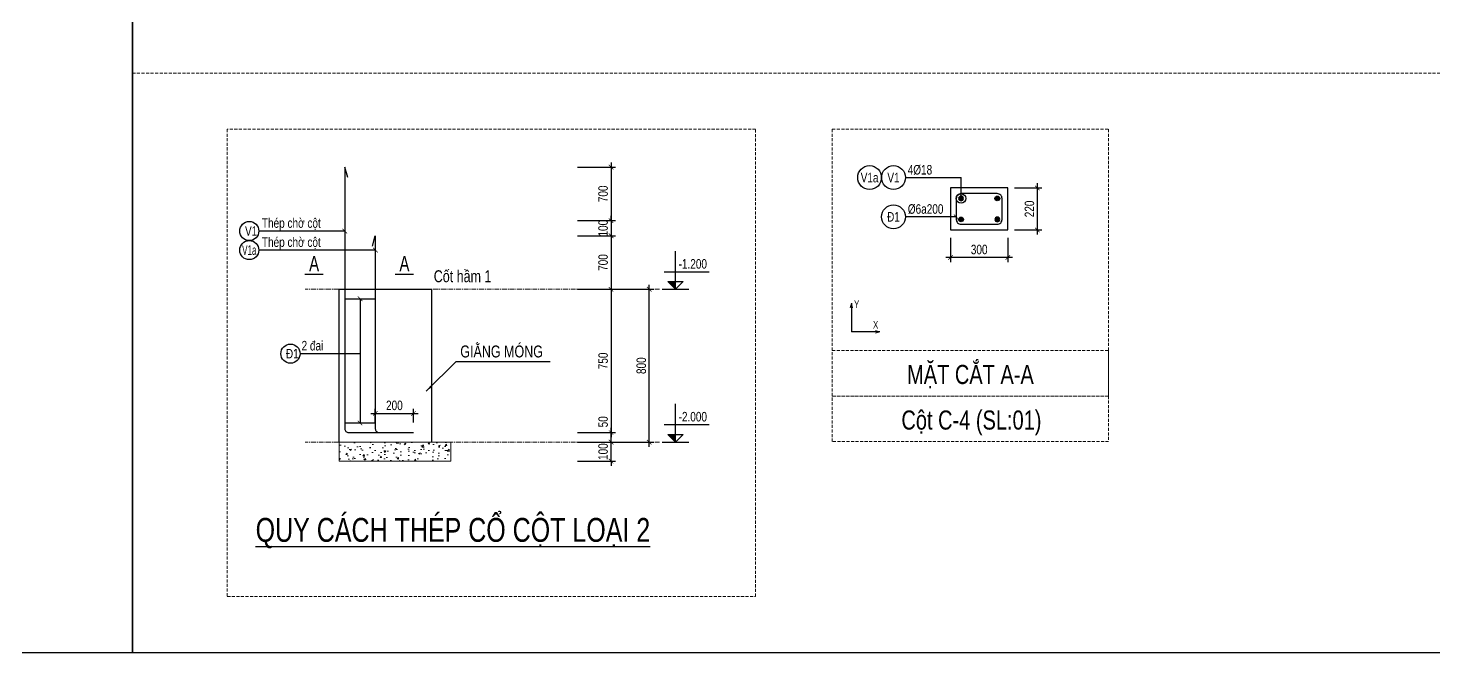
# Model space of a CAD drawing. Extents: x -165145 to 691808, y -202842 to 311040.
# Drawn here: x 238283 to 245645, y 34207 to 37477 of the extents above; entities that cross this region are included whole.
import ezdxf
from ezdxf.enums import TextEntityAlignment as Align

# ---------------------------------------------------------------- set-up
doc = ezdxf.new("R2010")
doc.units = 0
doc.header["$LTSCALE"] = 10
doc.header["$MEASUREMENT"] = 0
doc.linetypes.add('CENTER', pattern=[2, 1.25, -0.25, 0.25, -0.25])
doc.linetypes.add('HIDDEN', pattern=[2.3807, 1.587, -0.7937])
doc.layers.get('0').update_dxf_attribs({"linetype": 'CONTINUOUS'})
doc.layers.get('Defpoints').update_dxf_attribs({"color": 5, "linetype": 'CONTINUOUS'})
for name, color, linetype in [('GE_KC_BORDER', 7, 'CONTINUOUS'), ('GE_KC_CHI', 1, 'CONTINUOUS'), ('GE_KC_SNODE', 6, 'CONTINUOUS'), ('GE_KC_STEEL', 6, 'CONTINUOUS'), ('GE_KC_TEXT_BIG', 4, 'CONTINUOUS'), ('GE_KC_TEXT_TK', 4, 'CONTINUOUS'), ('KCS_CHI', 1, 'CONTINUOUS'), ('KCS_HATCH', 201, 'CONTINUOUS')]:
    doc.layers.add(name, color=color, linetype=linetype)
for name, color, linetype, lineweight in [('GE_KC_DIM', 1, 'CONTINUOUS', 20), ('GE_KC_HATCH', 250, 'CONTINUOUS', 20), ('GE_KC_NETKHUAT', 9, 'HIDDEN', 20), ('GE_KC_NETMANH', 8, 'CONTINUOUS', 20), ('GE_KC_TEXT', 4, 'CONTINUOUS', 20), ('GE_KC_TRUC', 5, 'CENTER', 20)]:
    doc.layers.add(name, color=color, linetype=linetype, lineweight=lineweight)
doc.styles.add('GE_KC-Arial', font='arial.ttf', dxfattribs={"width": 0.75})
doc.styles.add('GE_KC_BIGTEXT', font='arial.ttf', dxfattribs={"width": 0.75})
doc.styles.add('GE_KC_TEXT', font='arial.ttf', dxfattribs={"width": 0.8})
doc.dimstyles.new('GE_KC_DIM20', dxfattribs={"dimscale": 20, "dimtxt": 2.5, "dimasz": 1.2, "dimexe": 1.2, "dimexo": 0, "dimgap": 0.8, "dimtad": 1, "dimdec": 0, "dimzin": 1, "dimdsep": 46, "dimtxsty": 'GE_KC-Arial', "dimblk": 'ARCHTICK', "dimcen": 1.2, "dimdle": 1.2, "dimclrd": 1, "dimclre": 1, "dimclrt": 4, "dimadec": 0, "dimazin": 0, "dimtfac": 1, "dimtdec": 0, "dimtix": 1, "dimtmove": 2, "dimatfit": 3, "dimfxl": 0.15, "dimtvp": 0.833333, "dimtolj": 1, "dimtzin": 0, "dimarcsym": 0})
doc.dimstyles.new('GE_KC_DIM30', dxfattribs={"dimscale": 30, "dimtxt": 2, "dimasz": 1.2, "dimexe": 1.2, "dimexo": 0, "dimgap": 0.8, "dimtad": 1, "dimdec": 0, "dimzin": 1, "dimdsep": 46, "dimtxsty": 'GE_KC-Arial', "dimblk": 'ARCHTICK', "dimcen": 1.2, "dimdle": 1.2, "dimclrd": 1, "dimclre": 1, "dimclrt": 4, "dimadec": 0, "dimazin": 0, "dimtfac": 1, "dimtdec": 0, "dimtix": 1, "dimtmove": 2, "dimatfit": 3, "dimfxl": 0.15, "dimtvp": 0.833333, "dimtolj": 1, "dimtzin": 0, "dimarcsym": 0})

# ---------------------------------------------------------------- blocks, each defined once
blk = doc.blocks.new('_Open30')
at = {"color": 0, "linetype": 'ByBlock', "lineweight": -2}
for p, q in [((-1, 0.27), (0, 0)), ((0, 0), (-1, -0.27)), ((0, 0), (-1, 0))]:
    blk.add_line(p, q, dxfattribs=at)
blk = doc.blocks.new('TOADO')
at = {"layer": 'GE_KC_BORDER'}
for p in [(0, 150), (150, 0)]:
    blk.add_line(p, (0, 0), dxfattribs=at)
at = {"layer": 'GE_KC_DIM', "xscale": 24, "yscale": 24, "zscale": 24, "rotation": 90}
blk.add_blockref('_Open30', (0, 150), dxfattribs=at)
at = {"layer": 'GE_KC_DIM', "xscale": 24, "yscale": 24, "zscale": 24}
blk.add_blockref('_Open30', (150, 0), dxfattribs=at)
at = {"layer": 'GE_KC_TEXT', "style": 'GE_KC_TEXT', "width": 0.75}
for s, p in [('Y', (14.1, 125)), ('X', (113.3, 17.1))]:
    blk.add_text(s, height=40, dxfattribs=at).set_placement(p)
blk = doc.blocks.new('GE_KC_SNODE_ L1')
at = {"layer": 'GE_KC_SNODE'}
blk.add_hatch(color=0, dxfattribs=at).paths.add_polyline_path([(12.5, 0, 1), (-12.5, 0, 1)])
at = {"layer": 'GE_KC_SNODE', "color": 0}
blk.add_circle((0, 0), 12.5, dxfattribs=at)
blk = doc.blocks.new('_ArchTick')
at = {"color": 0, "linetype": 'ByBlock', "const_width": 0.15}
blk.add_lwpolyline([(-0.5, -0.5), (0.5, 0.5)], dxfattribs=at)
blk = doc.blocks.new('*D1289')
at = {"layer": 'Defpoints', "color": 0, "transparency": 16777216}
for p in [(243114.1, 36380.3), (243414.1, 36380.3), (243114.1, 36276.7)]:
    blk.add_point(p, dxfattribs=at)
at = {"layer": 'GE_KC_DIM', "color": 1, "lineweight": -2, "transparency": 16777216}
for p, q in [((243114.1, 36380.3), (243114.1, 36252.7)), ((243414.1, 36380.3), (243414.1, 36252.7)), ((243438.1, 36276.7), (243090.1, 36276.7))]:
    blk.add_line(p, q, dxfattribs=at)
at = {"layer": 'GE_KC_DIM', "color": 1, "lineweight": -2, "transparency": 16777216, "xscale": 24, "yscale": 24, "zscale": 24, "rotation": 180}
blk.add_blockref('_ArchTick', (243114.1, 36276.7), dxfattribs=at)
at = {"layer": 'GE_KC_DIM', "color": 1, "lineweight": -2, "transparency": 16777216, "xscale": 24, "yscale": 24, "zscale": 24}
blk.add_blockref('_ArchTick', (243414.1, 36276.7), dxfattribs=at)
at = {"layer": 'GE_KC_DIM', "color": 4, "transparency": 16777216, "insert": (243264.1, 36318.3), "char_height": 50, "attachment_point": 5, "style": 'GE_KC-Arial'}
blk.add_mtext('\\A1;300', dxfattribs=at)
blk = doc.blocks.new('*D1290')
at = {"layer": 'Defpoints', "color": 0, "transparency": 16777216}
for p in [(243448.3, 36641), (243568.9, 36641), (243448.3, 36421)]:
    blk.add_point(p, dxfattribs=at)
at = {"layer": 'GE_KC_DIM', "color": 1, "lineweight": -2, "transparency": 16777216}
for p, q in [((243568.9, 36397), (243568.9, 36665)), ((243448.3, 36641), (243592.9, 36641)), ((243448.3, 36421), (243592.9, 36421))]:
    blk.add_line(p, q, dxfattribs=at)
at = {"layer": 'GE_KC_DIM', "color": 1, "lineweight": -2, "transparency": 16777216, "xscale": 24, "yscale": 24, "zscale": 24}
for p, rotation in [((243568.9, 36641), 90), ((243568.9, 36421), 270)]:
    blk.add_blockref('_ArchTick', p, dxfattribs=dict(at, rotation=rotation))
at = {"layer": 'GE_KC_DIM', "color": 4, "transparency": 16777216, "insert": (243527.4, 36531), "char_height": 50, "attachment_point": 5, "rotation": 90, "style": 'GE_KC-Arial'}
blk.add_mtext('\\A1;220', dxfattribs=at)
blk = doc.blocks.new('*D1381')
at = {"layer": 'Defpoints', "color": 0, "transparency": 16777216}
for p in [(241160.2, 35310.4), (241336.2, 35310.4), (241160.2, 35210.4)]:
    blk.add_point(p, dxfattribs=at)
at = {"layer": 'GE_KC_DIM', "color": 1, "lineweight": -2, "transparency": 16777216}
for p, q in [((241160.2, 35310.4), (241360.2, 35310.4)), ((241336.2, 35310.4), (241336.2, 35334.4)), ((241336.2, 35210.4), (241336.2, 35310.4)), ((241160.2, 35210.4), (241360.2, 35210.4)), ((241336.2, 35210.4), (241336.2, 35186.4))]:
    blk.add_line(p, q, dxfattribs=at)
at = {"layer": 'GE_KC_DIM', "color": 1, "lineweight": -2, "transparency": 16777216, "xscale": 24, "yscale": 24, "zscale": 24}
for p, rotation in [((241336.2, 35310.4), 270), ((241336.2, 35210.4), 90)]:
    blk.add_blockref('_ArchTick', p, dxfattribs=dict(at, rotation=rotation))
at = {"layer": 'GE_KC_DIM', "color": 4, "transparency": 16777216, "insert": (241294.7, 35260.4), "char_height": 50, "attachment_point": 5, "rotation": 90, "style": 'GE_KC-Arial'}
blk.add_mtext('\\A1;100', dxfattribs=at)
blk = doc.blocks.new('COS_CD')
at = {"layer": 'KCS_HATCH'}
blk.add_hatch(color=256, dxfattribs=at).paths.add_polyline_path([(37.5, 50), (87.5, 0), (87.5, 50)])
at = {"layer": 'KCS_CHI'}
for p, q in [((0, 0), (175, 0)), ((37.5, 50), (137.5, 50)), ((87.5, 0), (37.5, 50)), ((87.5, 0), (87.5, 50)), ((87.5, 0), (137.5, 50))]:
    blk.add_line(p, q, dxfattribs=at)
blk = doc.blocks.new('*D1382')
at = {"layer": 'Defpoints', "color": 0, "transparency": 16777216}
for p in [(241160.2, 36110.4), (241160.2, 35360.4), (241336.2, 35360.4)]:
    blk.add_point(p, dxfattribs=at)
at = {"layer": 'GE_KC_CHI', "color": 1, "lineweight": -2, "transparency": 16777216}
for p, q in [((241160.2, 36110.4), (241360.2, 36110.4)), ((241336.2, 36134.4), (241336.2, 35336.4)), ((241160.2, 35360.4), (241360.2, 35360.4))]:
    blk.add_line(p, q, dxfattribs=at)
at = {"layer": 'GE_KC_CHI', "color": 1, "lineweight": -2, "transparency": 16777216, "xscale": 24, "yscale": 24, "zscale": 24}
for p, rotation in [((241336.2, 36110.4), 90), ((241336.2, 35360.4), 270)]:
    blk.add_blockref('_ArchTick', p, dxfattribs=dict(at, rotation=rotation))
at = {"layer": 'GE_KC_CHI', "color": 4, "transparency": 16777216, "insert": (241294.7, 35735.4), "char_height": 50, "attachment_point": 5, "rotation": 90, "style": 'GE_KC-Arial'}
blk.add_mtext('\\A1;750', dxfattribs=at)
blk = doc.blocks.new('*D1383')
at = {"layer": 'Defpoints', "color": 0, "transparency": 16777216}
for p in [(241160.2, 35360.4), (241336.2, 35360.4), (241160.2, 35310.4)]:
    blk.add_point(p, dxfattribs=at)
at = {"layer": 'GE_KC_CHI', "color": 1, "lineweight": -2, "transparency": 16777216}
for p, q in [((241160.2, 35360.4), (241360.2, 35360.4)), ((241336.2, 35286.4), (241336.2, 35384.4)), ((241160.2, 35310.4), (241360.2, 35310.4))]:
    blk.add_line(p, q, dxfattribs=at)
at = {"layer": 'GE_KC_CHI', "color": 1, "lineweight": -2, "transparency": 16777216, "xscale": 24, "yscale": 24, "zscale": 24}
for p, rotation in [((241336.2, 35360.4), 90), ((241336.2, 35310.4), 270)]:
    blk.add_blockref('_ArchTick', p, dxfattribs=dict(at, rotation=rotation))
at = {"layer": 'GE_KC_CHI', "color": 4, "transparency": 16777216, "insert": (241294.7, 35416.6), "char_height": 50, "attachment_point": 5, "rotation": 90, "style": 'GE_KC-Arial'}
blk.add_mtext('\\A1;50', dxfattribs=at)
blk = doc.blocks.new('*D1384')
at = {"layer": 'Defpoints', "color": 0, "transparency": 16777216}
for p in [(240101.6, 35413), (240301.6, 35460.8), (240301.6, 35413)]:
    blk.add_point(p, dxfattribs=at)
at = {"layer": 'GE_KC_CHI', "color": 1, "lineweight": -2, "transparency": 16777216}
for p, q in [((240101.6, 35413), (240101.6, 35484.8)), ((240301.6, 35413), (240301.6, 35484.8)), ((240077.6, 35460.8), (240325.6, 35460.8))]:
    blk.add_line(p, q, dxfattribs=at)
at = {"layer": 'GE_KC_CHI', "color": 1, "lineweight": -2, "transparency": 16777216, "xscale": 24, "yscale": 24, "zscale": 24, "rotation": 180}
blk.add_blockref('_ArchTick', (240101.6, 35460.8), dxfattribs=at)
at = {"layer": 'GE_KC_CHI', "color": 1, "lineweight": -2, "transparency": 16777216, "xscale": 24, "yscale": 24, "zscale": 24}
blk.add_blockref('_ArchTick', (240301.6, 35460.8), dxfattribs=at)
at = {"layer": 'GE_KC_CHI', "color": 4, "transparency": 16777216, "insert": (240201.6, 35502.3), "char_height": 50, "attachment_point": 5, "style": 'GE_KC-Arial'}
blk.add_mtext('\\A1;200', dxfattribs=at)
blk = doc.blocks.new('*D1385')
at = {"layer": 'Defpoints', "color": 0, "transparency": 16777216}
for p in [(241160.2, 36110.4), (241536.2, 36110.4), (241160.2, 35310.4)]:
    blk.add_point(p, dxfattribs=at)
at = {"layer": 'GE_KC_CHI', "color": 1, "lineweight": -2, "transparency": 16777216}
for p, q in [((241160.2, 36110.4), (241560.2, 36110.4)), ((241536.2, 35286.4), (241536.2, 36134.4)), ((241160.2, 35310.4), (241560.2, 35310.4))]:
    blk.add_line(p, q, dxfattribs=at)
at = {"layer": 'GE_KC_CHI', "color": 1, "lineweight": -2, "transparency": 16777216, "xscale": 24, "yscale": 24, "zscale": 24}
for p, rotation in [((241536.2, 36110.4), 90), ((241536.2, 35310.4), 270)]:
    blk.add_blockref('_ArchTick', p, dxfattribs=dict(at, rotation=rotation))
at = {"layer": 'GE_KC_CHI', "color": 4, "transparency": 16777216, "insert": (241494.7, 35710.4), "char_height": 50, "attachment_point": 5, "rotation": 90, "style": 'GE_KC-Arial'}
blk.add_mtext('\\A1;800', dxfattribs=at)
blk = doc.blocks.new('*D1818')
at = {"layer": 'Defpoints', "color": 0, "transparency": 16777216}
for p in [(241160.2, 36390.2), (241160.2, 36110.4), (241336.2, 36110.4)]:
    blk.add_point(p, dxfattribs=at)
at = {"layer": 'GE_KC_CHI', "color": 1, "lineweight": -2, "transparency": 16777216}
for p, q in [((241160.2, 36390.2), (241360.2, 36390.2)), ((241336.2, 36414.2), (241336.2, 36086.4)), ((241160.2, 36110.4), (241360.2, 36110.4))]:
    blk.add_line(p, q, dxfattribs=at)
at = {"layer": 'GE_KC_CHI', "color": 1, "lineweight": -2, "transparency": 16777216, "xscale": 24, "yscale": 24, "zscale": 24}
for p, rotation in [((241336.2, 36390.2), 90), ((241336.2, 36110.4), 270)]:
    blk.add_blockref('_ArchTick', p, dxfattribs=dict(at, rotation=rotation))
at = {"layer": 'GE_KC_CHI', "color": 4, "transparency": 16777216, "insert": (241294.7, 36250.3), "char_height": 50, "attachment_point": 5, "rotation": 90, "style": 'GE_KC-Arial'}
blk.add_mtext('\\A1;700', dxfattribs=at)
blk = doc.blocks.new('*D1819')
at = {"layer": 'Defpoints', "color": 0, "transparency": 16777216}
for p in [(241160.2, 36749.8), (241160.2, 36470), (241336.2, 36470)]:
    blk.add_point(p, dxfattribs=at)
at = {"layer": 'GE_KC_CHI', "color": 1, "lineweight": -2, "transparency": 16777216}
for p, q in [((241160.2, 36749.8), (241360.2, 36749.8)), ((241336.2, 36773.8), (241336.2, 36446)), ((241160.2, 36470), (241360.2, 36470))]:
    blk.add_line(p, q, dxfattribs=at)
at = {"layer": 'GE_KC_CHI', "color": 1, "lineweight": -2, "transparency": 16777216, "xscale": 24, "yscale": 24, "zscale": 24}
for p, rotation in [((241336.2, 36749.8), 90), ((241336.2, 36470), 270)]:
    blk.add_blockref('_ArchTick', p, dxfattribs=dict(at, rotation=rotation))
at = {"layer": 'GE_KC_CHI', "color": 4, "transparency": 16777216, "insert": (241294.7, 36609.9), "char_height": 50, "attachment_point": 5, "rotation": 90, "style": 'GE_KC-Arial'}
blk.add_mtext('\\A1;700', dxfattribs=at)
blk = doc.blocks.new('*D1820')
at = {"layer": 'Defpoints', "color": 0, "transparency": 16777216}
for p in [(241160.2, 36470), (241160.2, 36390.2), (241336.2, 36390.2)]:
    blk.add_point(p, dxfattribs=at)
at = {"layer": 'GE_KC_CHI', "color": 1, "lineweight": -2, "transparency": 16777216}
for p, q in [((241160.2, 36470), (241360.2, 36470)), ((241336.2, 36470), (241336.2, 36494)), ((241336.2, 36470), (241336.2, 36390.2)), ((241160.2, 36390.2), (241360.2, 36390.2)), ((241336.2, 36390.2), (241336.2, 36366.2))]:
    blk.add_line(p, q, dxfattribs=at)
at = {"layer": 'GE_KC_CHI', "color": 1, "lineweight": -2, "transparency": 16777216, "xscale": 24, "yscale": 24, "zscale": 24}
for p, rotation in [((241336.2, 36470), 270), ((241336.2, 36390.2), 90)]:
    blk.add_blockref('_ArchTick', p, dxfattribs=dict(at, rotation=rotation))
at = {"layer": 'GE_KC_CHI', "color": 4, "transparency": 16777216, "insert": (241294.7, 36430.1), "char_height": 50, "attachment_point": 5, "rotation": 90, "style": 'GE_KC-Arial'}
blk.add_mtext('\\A1;100', dxfattribs=at)

msp = doc.modelspace()

# ---------------------------------------------------------------- hatches: boundary and pattern name
at = {"layer": 'GE_KC_HATCH'}
h = msp.add_hatch(dxfattribs=at)
h.set_pattern_fill('AR-CONC', color=256, scale=12.5)
h.set_pattern_definition([(50, (239811.665, 36460.35), (89.6575, -7.844), [9.375, -103.125]), (355, (239811.66, 36460.35), (-17.344, 94.024), [7.5, -82.5]), (100.4514, (239819.14, 36459.7), (72.3136, 86.18), [7.9675, -87.643]), (46.184, (239811.66, 36485.35), (133.405, -20.69), [14.062, -154.688]), (96.636, (239822.78, 36483.63), (116.833, 121.765), [11.951, -131.464]), (351.184, (239811.66, 36485.35), (116.833, 121.765), [11.25, -123.75]), (21, (239824.165, 36479.1), (74.6134, -50.3274), [9.375, -103.125]), (326, (239824.16, 36479.1), (30.4144, 90.644), [7.5, -82.5]), (71.4514, (239830.38, 36474.91), (105.028, 40.3164), [7.9675, -87.643]), (37.5, (239811.665, 36460.35), (1.52, 41.6117), [0, -81.5, 0, -83.75, 0, -82.8125]), (7.5, (239811.665, 36460.35), (32.8837, 49.3015), [0, -47.75, 0, -79.625, 0, -31.5625]), (327.5, (239783.79, 36460.35), (66.7278, -2.81936), [0, -31.25, 0, -97.5, 0, -129.375]), (317.5, (239771.29, 36460.35), (72.8983, 12.5131), [0, -40.625, 0, -64.75, 0, -91.875])])
h.paths.add_polyline_path([(240496.3878, 35310.35061), (239911.66456, 35310.35061), (239911.66456, 35210.35061), (240496.3878, 35210.35061)])

# ---------------------------------------------------------------- linework, layer by layer
at = {"layer": 'Defpoints'}
for points in [[(212954.62104, 55731.99009), (238829.62104, 55731.99009), (238829.62104, 34206.99009), (212954.62104, 34206.99009)], [(238829.62104, 41381.99009), (247454.62104, 41381.99009), (247454.62104, 34206.99009), (238829.62104, 34206.99009)]]:
    msp.add_lwpolyline(points, close=True, dxfattribs=at)
at = {"layer": 'GE_KC_BORDER'}
for p, q in [((239911.66456, 35310.35061), (239911.66456, 36110.35061)), ((239911.66456, 36110.35061), (239911.66456, 36110.35061)), ((239911.66456, 36110.35061), (239911.66456, 36110.35061)), ((239911.66456, 36110.35061), (240396.3878, 36110.35061)), ((240396.3878, 36110.35061), (240396.3878, 35310.35061))]:
    msp.add_line(p, q, dxfattribs=at)
msp.add_lwpolyline([(243114.08831, 36420.97696), (243414.08831, 36420.97696), (243414.08831, 36640.97696), (243114.08831, 36640.97696)], close=True, dxfattribs=at)
at = {"layer": 'GE_KC_CHI'}
for p, q in [((242877.84139, 36695.0372), (243169.08831, 36695.0372)), ((243169.08831, 36585.97696), (243169.08831, 36695.0372)), ((243144.08831, 36489.62986), (242878.48595, 36489.62986)), ((239941.66456, 36415.39338, 0), (239491.82036, 36415.39338, 0)), ((240101.66456, 36315.39338, 0), (239491.82036, 36315.39338, 0)), ((241674.2307, 36110.35061), (241674.2307, 36310.35061)), ((241614.2307, 36202.35061), (241849.39387, 36202.35061)), ((240021.66456, 36060.35061), (240021.66456, 35410.35061)), ((240021.66456, 35773.28729, 0), (239707.3298, 35773.28729, 0)), ((241674.2307, 35310.35061), (241674.2307, 35510.35061)), ((241614.2307, 35402.35061), (241849.39387, 35402.35061))]:
    msp.add_line(p, q, dxfattribs=at)
msp.add_circle((243169.08831, 36585.97696), 25, dxfattribs=at)
at = {"layer": 'GE_KC_NETKHUAT'}
msp.add_line((238829.62104, 37242.17447), (247454.62104, 37242.17447), dxfattribs=at)
for points in [[(239326.58639, 34502.41913), (242093.23619, 34502.41913), (242093.23619, 36948.65604), (239326.58639, 36948.65604)], [(242494.6102, 36948.65604), (243942.02335, 36948.65604), (243942.02335, 35551.67108), (242494.6102, 35551.67108)], [(242494.6102, 35790.3636), (243942.02335, 35790.3636), (243942.02335, 35551.67108), (242494.6102, 35551.67108)], [(242494.6102, 35551.67108), (243942.02335, 35551.67108), (243942.02335, 35312.97856), (242494.6102, 35312.97856)]]:
    msp.add_lwpolyline(points, close=True, dxfattribs=at)
at = {"layer": 'GE_KC_NETMANH'}
msp.add_lwpolyline([(239911.66456, 35310.35061), (240496.3878, 35310.35061), (240496.3878, 35210.35061), (239911.66456, 35210.35061)], close=True, dxfattribs=at)
at = {"layer": 'GE_KC_STEEL'}
for p, q in [((239941.66456, 36060.35061), (240101.66456, 36060.35061)), ((239941.66456, 35410.35061), (240101.66456, 35410.35061))]:
    msp.add_line(p, q, dxfattribs=at)
at = {"layer": 'GE_KC_STEEL', "linetype": 'Continuous'}
for points in [[(239957.16265, 36696.21799), (239941.66456, 36749.8492), (239941.66456, 35380.35061, 0.4142135624), (239961.66456, 35360.35061), (240139.66456, 35360.35061)], [(240086.16647, 36336.55226), (240101.66456, 36390.18347), (240101.66456, 35380.35061, 0.4142135624), (240121.66456, 35360.35061), (240301.64254, 35360.35061)]]:
    msp.add_lwpolyline(points, format="xyb", dxfattribs=at)
at = {"layer": 'GE_KC_STEEL'}
msp.add_lwpolyline([(243169.08831, 36450.97696), (243359.08831, 36450.97696, 0.4142135624), (243384.08831, 36475.97696), (243384.08831, 36585.97696, 0.4142135624), (243359.08831, 36610.97696), (243169.08831, 36610.97696, 0.4142135624), (243144.08831, 36585.97696), (243144.08831, 36475.97696, 0.4142135624)], format="xyb", close=True, dxfattribs=at)
at = {"layer": 'GE_KC_TEXT_TK', "color": 1}
for centre, radius in [((242690.34139, 36695.0372), 62.5), ((242815.34139, 36695.0372), 62.5), ((242815.34139, 36489.62986), 62.5), ((239441.82036, 36415.39338, 0), 50), ((239441.82036, 36315.39338, 0), 50), ((239657.3298, 35773.28729, 0), 50)]:
    msp.add_circle(centre, radius, dxfattribs=at)
at = {"layer": 'GE_KC_TRUC', "ltscale": 2}
for p, q in [((241590.15365, 36110.35061), (239733.68061, 36110.35061)), ((241590.15365, 35310.35061), (239733.68061, 35310.35061))]:
    msp.add_line(p, q, dxfattribs=at)

# ---------------------------------------------------------------- block references
at = {"layer": 'GE_KC_BORDER'}
msp.add_blockref('TOADO', (242594.6102, 35887.78961), dxfattribs=at)
at = {"layer": 'GE_KC_CHI', "xscale": 23.6250000000001, "yscale": 23.6250000000001, "zscale": 23.6250000000001, "rotation": 90}
msp.add_blockref('_ArchTick', (243144.08831, 36489.62986), dxfattribs=at)
at = {"layer": 'GE_KC_CHI', "xscale": 0.8, "yscale": 0.8, "zscale": 0.8}
for p in [(241604.2307, 36110.35061), (241604.2307, 35310.35061)]:
    msp.add_blockref('COS_CD', p, dxfattribs=at)
at = {"layer": 'GE_KC_DIM', "color": 1, "xscale": 24.00000000000011, "yscale": 24.00000000000011, "zscale": 24.00000000000011, "rotation": 90}
for p in [(239941.66456, 36415.39338, 0), (240101.66456, 36315.39338, 0), (240021.66456, 36060.35061), (240021.66456, 35410.35061)]:
    msp.add_blockref('_ArchTick', p, dxfattribs=at)
at = {"layer": 'GE_KC_SNODE', "xscale": -1}
msp.add_blockref('GE_KC_SNODE_ L1', (243169.08831, 36585.97696), dxfattribs=at)
at = {"layer": 'GE_KC_SNODE'}
msp.add_blockref('GE_KC_SNODE_ L1', (243359.08831, 36585.97696), dxfattribs=at)
at = {"layer": 'GE_KC_SNODE', "rotation": 180}
msp.add_blockref('GE_KC_SNODE_ L1', (243169.08831, 36475.97696), dxfattribs=at)
at = {"layer": 'GE_KC_SNODE', "xscale": -1, "rotation": 180}
msp.add_blockref('GE_KC_SNODE_ L1', (243359.08831, 36475.97696), dxfattribs=at)

# ---------------------------------------------------------------- texts
at = {"layer": 'GE_KC_TEXT', "style": 'GE_KC_TEXT', "width": 0.75}
for s, height, p in [('4%%C18', 50, (242889.84139, 36711.0372)), ('%%C6a200', 50, (242890.48595, 36505.62986)), ('-1.200', 50, (241690.07687, 36218.35061)), ('Cốt hầm 1', 62.5, (240407.69163, 36147.35346)), ('GIẰNG MÓNG', 62.5, (240546.74888, 35753.51937)), ('-2.000', 50, (241690.07687, 35418.35061))]:
    msp.add_text(s, height=height, dxfattribs=at).set_placement(p)
for s, p in [('Thép chờ cột', (239815.89895, 36432.2235, 0)), ('Thép chờ cột', (239815.89895, 36332.2235, 0)), ('2 đai', (239829.14714, 35790.11742, 0))]:
    msp.add_text(s, height=50, dxfattribs=at).set_placement(p, align=Align.RIGHT)
at = {"layer": 'GE_KC_TEXT_BIG'}
for s, height, style, width, p in [('%%U A ', 80, 'GE_KC_BIGTEXT', 0.7, (239781.23901, 36204.97076)), ('%%U A ', 80, 'GE_KC_BIGTEXT', 0.7, (240254.18389, 36204.97076)), ('MẶT CẮT A-A', 100, 'GE_KC_TEXT', 0.75, (243218.31677, 35614.53683)), ('Cột C-4 (SL:01) ', 100, 'GE_KC_TEXT', 0.75, (243238.10877, 35375.8443)), ('%%UQUY CÁCH THÉP CỔ CỘT LOẠI 2', 125, 'GE_KC_BIGTEXT', 0.75, (240508.16456, 34788.34704))]:
    msp.add_text(s, height=height, dxfattribs=dict(at, style=style, width=width)).set_placement(p, align=Align.CENTER)
at = {"layer": 'GE_KC_TEXT_TK', "style": 'GE_KC_TEXT'}
for s, width, p in [('V1a', 0.75, (242690.34139, 36695.0372)), ('V1', 0.75, (242815.34139, 36695.0372)), ('Đ1', 0.75, (242815.34139, 36489.62986)), ('V1', 0.75, (239451.43837, 36415.39338, 0)), ('V1a', 0.6, (239441.74419, 36315.39338, 0)), ('Đ1', 0.75, (239666.94781, 35773.28729, 0))]:
    msp.add_text(s, height=50, dxfattribs=dict(at, width=width)).set_placement(p, align=Align.MIDDLE_CENTER)

# ---------------------------------------------------------------- dimensions: what is measured, and where the dimension line sits
at = {"layer": 'GE_KC_CHI'}
for base, p1, p2, text, picture, middle in [((241336.2307, 36470.01634), (241160.16456, 36749.8492), (241160.16456, 36470.01634), '700', '*D1819', (241294.70205, 36609.93277)), ((241336.2307, 36390.18347), (241160.16456, 36470.01634), (241160.16456, 36390.18347), '100', '*D1820', (241294.70205, 36430.0999)), ((241336.2307, 36110.35061), (241160.16456, 36390.18347), (241160.16456, 36110.35061), '700', '*D1818', (241294.70205, 36250.26704))]:
    dim = msp.add_linear_dim(base=base, p1=p1, p2=p2, angle=90, text=text, dimstyle='GE_KC_DIM20', dxfattribs=at)
    dim.commit()
    dim.dimension.update_dxf_attribs({"geometry": picture, "text_midpoint": middle})
for base, p1, p2, picture, middle in [((241336.2307, 35360.35061), (241160.16456, 36110.35061), (241160.16456, 35360.35061), '*D1382', (241294.70205, 35735.35061)), ((241536.2307, 36110.35061), (241160.16456, 35310.35061), (241160.16456, 36110.35061), '*D1385', (241494.70205, 35710.35061))]:
    dim = msp.add_linear_dim(base=base, p1=p1, p2=p2, angle=90, dimstyle='GE_KC_DIM20', dxfattribs=at)
    dim.commit()
    dim.dimension.update_dxf_attribs({"geometry": picture, "text_midpoint": middle})
dim = msp.add_linear_dim(base=(240301.64254, 35460.78623), p1=(240101.64254, 35413.00045), p2=(240301.64254, 35413.00045), dimstyle='GE_KC_DIM20', dxfattribs=at)
dim.commit()
dim.dimension.update_dxf_attribs({"geometry": '*D1384', "text_midpoint": (240201.64254, 35502.31488)})
dim = msp.add_linear_dim(base=(241336.2307, 35360.35061), p1=(241160.16456, 35310.35061), p2=(241160.16456, 35360.35061), angle=90, dimstyle='GE_KC_DIM20', dxfattribs=at)
dim.commit()
dim.dimension.update_dxf_attribs({"geometry": '*D1383', "text_midpoint": (241294.70205, 35416.5919), "dimtype": 160})
at = {"layer": 'GE_KC_DIM'}
for base, p1, p2, picture, middle in [((243568.89517, 36640.97696), (243448.3166, 36420.97696), (243448.3166, 36640.97696), '*D1290', (243527.36652, 36530.97696)), ((241336.2307, 35310.35061), (241160.16456, 35210.35061), (241160.16456, 35310.35061), '*D1381', (241294.70205, 35260.35061))]:
    dim = msp.add_linear_dim(base=base, p1=p1, p2=p2, angle=90, dimstyle='GE_KC_DIM20', dxfattribs=at)
    dim.commit()
    dim.dimension.update_dxf_attribs({"geometry": picture, "text_midpoint": middle})
dim = msp.add_linear_dim(base=(243114.08831, 36276.73191), p1=(243414.08831, 36380.32495), p2=(243114.08831, 36380.32495), dimstyle='GE_KC_DIM20', dxfattribs=at)
dim.commit()
dim.dimension.update_dxf_attribs({"geometry": '*D1289', "text_midpoint": (243264.08831, 36318.27761)})

# ---------------------------------------------------------------- leaders
at = {"layer": 'GE_KC_BORDER'}
msp.add_leader([(240368.624, 35576.82744), (240525.67002, 35731.80331), (241017.9976, 35731.80331)], dimstyle='GE_KC_DIM30', override={"dimgap": 0.8, "dimtad": 0}, dxfattribs=at)

doc.saveas('drawing.dxf')
